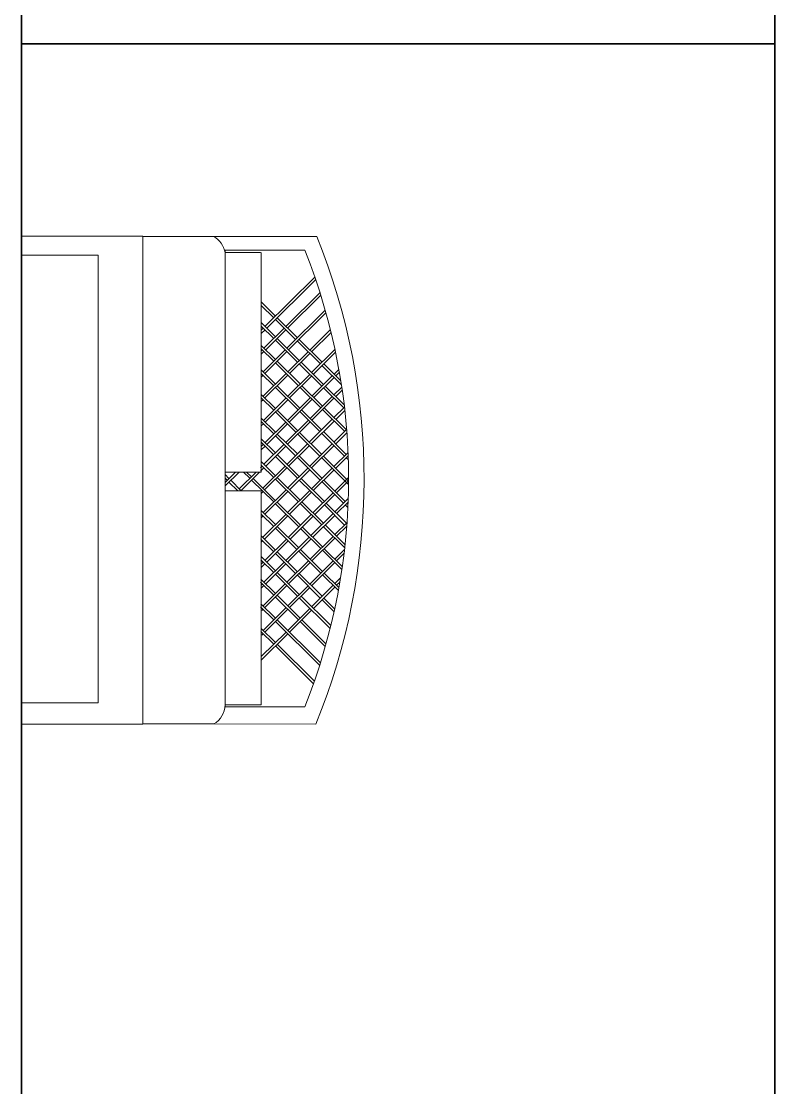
# Model space of a CAD drawing. Header units: inches. Extents: x 140.5 to 186.8, y 19 to 37.2.
# Drawn here: x 157.096 to 159.346, y 26.728 to 29.913 of the extents above; entities that cross this region are included whole.
import ezdxf

# ---------------------------------------------------------------- set-up
doc = ezdxf.new("R2010")
doc.units = ezdxf.units.IN
doc.header["$MEASUREMENT"] = 0
doc.layers.add('A-FURN', color=8, linetype='Continuous', lineweight=18)
doc.layers.add('A-WALL-FULL', color=7, linetype='Continuous', lineweight=35)

msp = doc.modelspace()

# ---------------------------------------------------------------- linework, layer by layer
at = {"layer": 'A-FURN'}
for p, q in [((157.096, 29.271), (157.4587, 29.271)), ((157.096, 29.271), (157.096, 29.2148)), ((157.4587, 29.271), (157.4587, 27.8138)), ((157.4587, 29.2707), (157.6708, 29.2707)), ((157.6708, 29.2707), (157.9781, 29.2707)), ((157.3258, 29.2148), (157.096, 29.2148)), ((157.3258, 29.2148), (157.3258, 27.8772)), ((157.7045, 29.2296), (157.9425, 29.2296)), ((157.7045, 28.5669), (157.7045, 29.2296)), ((157.8104, 29.2227), (157.7045, 29.2227)), ((157.8124, 29.2227), (157.8124, 28.5669)), ((157.9723, 29.1492), (157.8237, 29.0018)), ((157.9749, 29.1414), (157.8289, 28.9967)), ((157.9877, 29.1025), (157.8862, 29.0018)), ((157.9901, 29.0947), (157.8913, 28.9967)), ((157.8124, 29.075), (157.8549, 29.0328)), ((157.8124, 29.0647), (157.8498, 29.0277)), ((158.0035, 29.0501), (157.8892, 28.9368)), ((157.8549, 29.0225), (157.9153, 28.9627)), ((157.8601, 29.0277), (157.9205, 28.9678)), ((158.0057, 29.0421), (157.8944, 28.9317)), ((157.8124, 29.013), (157.8549, 28.9709)), ((157.8124, 29.0028), (157.8498, 28.9658)), ((157.8186, 28.9967), (157.8124, 28.9906)), ((157.8238, 28.9916), (157.8124, 28.9803)), ((157.881, 28.9967), (157.8206, 28.9369)), ((157.8861, 28.9916), (157.8258, 28.9318)), ((158.019, 28.9922), (157.9574, 28.9312)), ((157.8549, 28.9606), (157.921, 28.8951)), ((157.8601, 28.9657), (157.9261, 28.9002)), ((157.9204, 28.9576), (157.989, 28.8896)), ((157.9256, 28.9627), (157.9942, 28.8947)), ((158.021, 28.9839), (157.9626, 28.926)), ((157.8124, 28.945), (157.8549, 28.9028)), ((157.8124, 28.9348), (157.8498, 28.8977)), ((157.8155, 28.9318), (157.8124, 28.9287)), ((157.8207, 28.9266), (157.8124, 28.9185)), ((157.8841, 28.9317), (157.818, 28.8662)), ((157.8892, 28.9266), (157.8232, 28.8611)), ((157.9522, 28.926), (157.8919, 28.8662)), ((157.9574, 28.9209), (157.8971, 28.8611)), ((158.0326, 28.9328), (157.9629, 28.8637)), ((158.0344, 28.9245), (157.968, 28.8586)), ((157.8549, 28.8926), (157.9235, 28.8247)), ((157.8601, 28.8977), (157.9286, 28.8298)), ((157.9262, 28.8899), (157.9935, 28.8231)), ((157.9313, 28.895), (157.9987, 28.8282)), ((157.9993, 28.8897), (158.0502, 28.8392)), ((157.8124, 28.8718), (157.8549, 28.8296)), ((157.8124, 28.8615), (157.8498, 28.8245)), ((157.8128, 28.8611), (157.8124, 28.8607)), ((157.8867, 28.8611), (157.8182, 28.7931)), ((157.9577, 28.8586), (157.8917, 28.7931)), ((157.9941, 28.8845), (158.0521, 28.8269)), ((158.0443, 28.8736), (158.0299, 28.8593)), ((158.0459, 28.8649), (158.0351, 28.8541)), ((157.818, 28.856), (157.8124, 28.8504)), ((157.8919, 28.856), (157.8233, 28.788)), ((157.9629, 28.8535), (157.8968, 28.788)), ((158.0247, 28.8541), (157.9644, 28.7942)), ((158.0299, 28.849), (157.9697, 28.7891)), ((157.8124, 28.7989), (157.8549, 28.7567)), ((157.855, 28.8193), (157.9224, 28.7525)), ((157.8601, 28.8244), (157.9275, 28.7576)), ((157.9286, 28.8196), (157.9904, 28.7583)), ((157.9338, 28.8247), (157.9956, 28.7634)), ((157.9987, 28.818), (158.0589, 28.7582)), ((158.0039, 28.8231), (158.0603, 28.7671)), ((158.0531, 28.8204), (158.0298, 28.7973)), ((158.0544, 28.8115), (158.035, 28.7922)), ((157.8122, 28.7888), (157.8498, 28.7516)), ((157.813, 28.788), (157.8124, 28.7874)), ((157.8182, 28.7829), (157.8124, 28.7772)), ((157.8865, 28.788), (157.8192, 28.7212)), ((157.8917, 28.7829), (157.8243, 28.7161)), ((157.9593, 28.7891), (157.8908, 28.7211)), ((157.9645, 28.784), (157.896, 28.7159)), ((158.0247, 28.7922), (157.9586, 28.7267)), ((158.0298, 28.7871), (157.9637, 28.7216)), ((157.8549, 28.7464), (157.9167, 28.6852)), ((157.8601, 28.7516), (157.9218, 28.6903)), ((157.9276, 28.7473), (157.9878, 28.6876)), ((157.9327, 28.7524), (157.9929, 28.6927)), ((157.9956, 28.7532), (158.0617, 28.6876)), ((158.0007, 28.7583), (158.0668, 28.6927)), ((158.061, 28.7603), (158.0298, 28.7294)), ((158.0621, 28.7511), (158.035, 28.7242)), ((157.8124, 28.7279), (157.8551, 28.6856)), ((157.8124, 28.7177), (157.8499, 28.6805)), ((157.814, 28.7161), (157.8124, 28.7145)), ((157.8192, 28.711), (157.8126, 28.7045)), ((157.8857, 28.716), (157.8239, 28.6546)), ((157.8909, 28.7108), (157.8292, 28.6494)), ((157.9535, 28.7216), (157.8861, 28.6548)), ((157.9586, 28.7165), (157.8913, 28.6497)), ((158.0247, 28.7243), (157.9561, 28.6562)), ((158.0299, 28.7191), (157.9613, 28.6511)), ((157.8124, 28.666), (157.8549, 28.6239)), ((157.8552, 28.6752), (157.9152, 28.6157)), ((157.8604, 28.6804), (157.9204, 28.6208)), ((157.9219, 28.6801), (157.9879, 28.6145)), ((157.927, 28.6852), (157.9931, 28.6196)), ((157.9929, 28.6825), (158.0615, 28.6145)), ((157.998, 28.6875), (158.0665, 28.6196)), ((158.0676, 28.6936), (158.0298, 28.656)), ((158.0683, 28.6839), (158.035, 28.6509)), ((158.0669, 28.6825), (158.0687, 28.6807)), ((157.8187, 28.6495), (157.8124, 28.6432)), ((157.824, 28.6442), (157.8124, 28.6327)), ((157.8125, 28.6557), (157.8497, 28.6187)), ((157.8809, 28.6497), (157.8206, 28.5899)), ((157.8861, 28.6446), (157.8258, 28.5848)), ((157.951, 28.6512), (157.8892, 28.5898)), ((157.9562, 28.646), (157.8944, 28.5847)), ((158.0247, 28.651), (157.9573, 28.5842)), ((158.0299, 28.6458), (157.9625, 28.579)), ((157.8549, 28.6136), (157.9209, 28.5481)), ((157.86, 28.6188), (157.9261, 28.5532)), ((157.9204, 28.6105), (157.9889, 28.5426)), ((157.9256, 28.6157), (157.9941, 28.5477)), ((157.9931, 28.6094), (158.0734, 28.5298)), ((157.9983, 28.6144), (158.0734, 28.5399)), ((158.0717, 28.6247), (158.0298, 28.5831)), ((158.0721, 28.6149), (158.035, 28.578)), ((158.0666, 28.6094), (158.0727, 28.6034)), ((158.0717, 28.6145), (158.0722, 28.614)), ((157.8154, 28.5848), (157.8104, 28.5798)), ((157.8206, 28.5797), (157.8104, 28.5696)), ((157.8124, 28.598), (157.8549, 28.5559)), ((157.8124, 28.5878), (157.8498, 28.5507)), ((157.884, 28.5847), (157.8175, 28.5187)), ((157.8892, 28.5796), (157.8227, 28.5136)), ((157.9522, 28.579), (157.8919, 28.5192)), ((157.9574, 28.5739), (157.8971, 28.5141)), ((158.0247, 28.578), (157.9629, 28.5167)), ((158.0298, 28.5729), (157.968, 28.5116)), ((157.7356, 28.5669), (157.7044, 28.5359)), ((157.8124, 28.5669), (157.7045, 28.5669)), ((157.7045, 28.5111), (157.7045, 28.5669)), ((157.7045, 28.559), (157.7161, 28.5475)), ((157.7045, 28.5485), (157.7108, 28.5423)), ((157.7463, 28.5669), (157.7047, 28.5255)), ((157.7215, 28.5422), (157.7528, 28.5111)), ((157.7974, 28.5669), (157.747, 28.5169)), ((157.8077, 28.5669), (157.7512, 28.5108)), ((157.7595, 28.5669), (157.7785, 28.5481)), ((157.7688, 28.5669), (157.7831, 28.5527)), ((157.7836, 28.543), (157.8498, 28.4774)), ((157.7883, 28.5476), (157.8545, 28.4822)), ((157.8549, 28.5456), (157.9235, 28.4776)), ((157.8601, 28.5507), (157.9286, 28.4828)), ((157.9261, 28.5429), (157.996, 28.4736)), ((157.9313, 28.548), (158.0012, 28.4787)), ((157.9993, 28.5426), (158.0636, 28.4787)), ((158.0733, 28.5503), (158.0324, 28.5097)), ((158.0734, 28.5402), (158.0375, 28.5046)), ((157.7045, 27.8712), (157.7045, 28.5111)), ((157.7045, 28.5111), (157.8124, 28.5111)), ((157.7162, 28.537), (157.7423, 28.5111)), ((157.7417, 28.5116), (157.7414, 28.5113)), ((157.8128, 28.5141), (157.812, 28.5133)), ((157.8124, 28.5111), (157.8124, 27.8712)), ((157.818, 28.509), (157.8129, 28.504)), ((157.8867, 28.5141), (157.8182, 28.4462)), ((157.8919, 28.5089), (157.8234, 28.441)), ((157.9577, 28.5116), (157.8913, 28.4458)), ((157.9628, 28.5065), (157.8965, 28.4407)), ((157.9941, 28.5375), (158.0584, 28.4736)), ((157.8597, 28.477), (157.9297, 28.4079)), ((157.9338, 28.4777), (157.9982, 28.4138)), ((158.0272, 28.5046), (157.967, 28.4448)), ((158.0323, 28.4995), (157.9721, 28.4397)), ((158.0724, 28.4875), (158.0324, 28.4478)), ((158.0719, 28.4768), (158.0375, 28.4427)), ((157.8124, 28.4519), (157.855, 28.4097)), ((157.8549, 28.4723), (157.9248, 28.403)), ((157.9286, 28.4725), (157.993, 28.4087)), ((158.0272, 28.4426), (157.961, 28.377)), ((158.0011, 28.4685), (158.0615, 28.4086)), ((158.0063, 28.4737), (158.0667, 28.4137)), ((158.0635, 28.4686), (158.0713, 28.4609)), ((158.0687, 28.4737), (158.0716, 28.4708)), ((157.813, 28.441), (157.8122, 28.4401)), ((157.8124, 28.4415), (157.8498, 28.4045)), ((157.8182, 28.4358), (157.8131, 28.4308)), ((157.8865, 28.441), (157.8166, 28.3717)), ((157.8917, 28.4359), (157.8218, 28.3665)), ((157.9618, 28.4396), (157.8933, 28.3717)), ((157.9669, 28.4345), (157.8984, 28.3666)), ((158.0323, 28.4375), (157.9661, 28.3719)), ((158.0688, 28.4159), (158.0325, 28.3798)), ((157.8549, 28.3994), (157.9193, 28.3356)), ((157.8601, 28.4046), (157.9245, 28.3407)), ((157.93, 28.3979), (157.9904, 28.3381)), ((157.9349, 28.4028), (157.9953, 28.343)), ((157.9981, 28.4036), (158.0617, 28.3405)), ((158.0033, 28.4088), (158.0628, 28.3498)), ((158.0679, 28.4048), (158.0376, 28.3748)), ((158.0665, 28.4035), (158.0675, 28.4026)), ((157.8124, 28.3675), (157.8111, 28.3662)), ((157.8113, 28.3667), (157.8498, 28.3286)), ((157.8166, 28.3614), (157.8121, 28.3569)), ((157.8122, 28.3761), (157.8549, 28.3337)), ((157.8881, 28.3665), (157.8237, 28.3027)), ((157.8932, 28.3614), (157.8289, 28.2976)), ((157.9561, 28.3721), (157.8861, 28.3027)), ((157.9612, 28.367), (157.8913, 28.2976)), ((158.0272, 28.3747), (157.9587, 28.3067)), ((158.0324, 28.3696), (157.9638, 28.3016)), ((157.8549, 28.3234), (157.9153, 28.2636)), ((157.8601, 28.3286), (157.9204, 28.2687)), ((157.9244, 28.3305), (157.9905, 28.265)), ((157.9296, 28.3356), (157.9956, 28.2701)), ((157.9955, 28.333), (158.0532, 28.2757)), ((158.0005, 28.3379), (158.0545, 28.2845)), ((158.0612, 28.3352), (158.0323, 28.3065)), ((158.0596, 28.3234), (158.0374, 28.3014)), ((157.8112, 28.3049), (157.8498, 28.2666)), ((157.8121, 28.3143), (157.8549, 28.2718)), ((157.8186, 28.2976), (157.8127, 28.2918)), ((157.8237, 28.2925), (157.8136, 28.2824)), ((157.881, 28.2976), (157.8207, 28.2378)), ((157.8861, 28.2925), (157.8258, 28.2327)), ((157.9536, 28.3016), (157.8892, 28.2378)), ((157.9587, 28.2965), (157.8944, 28.2327)), ((158.0272, 28.3015), (157.9573, 28.2321)), ((158.0324, 28.2964), (157.9625, 28.227)), ((157.8549, 28.2615), (157.921, 28.196)), ((157.8601, 28.2667), (157.9262, 28.2012)), ((157.9204, 28.2585), (157.9889, 28.1905)), ((157.9255, 28.2636), (157.9941, 28.1956)), ((157.9956, 28.2599), (158.0428, 28.2132)), ((158.0007, 28.265), (158.0443, 28.2218)), ((157.8106, 28.2375), (157.8498, 28.1986)), ((157.8116, 28.2468), (157.8549, 28.2038)), ((157.8155, 28.2326), (157.8128, 28.23)), ((157.8206, 28.2275), (157.8137, 28.2206)), ((157.884, 28.2326), (157.818, 28.1671)), ((157.8892, 28.2275), (157.8231, 28.162)), ((157.9522, 28.227), (157.8919, 28.1671)), ((157.9573, 28.2219), (157.897, 28.162)), ((158.0273, 28.2285), (157.963, 28.1647)), ((158.0324, 28.2234), (157.9681, 28.1596)), ((158.0494, 28.2504), (158.0324, 28.2336)), ((158.0472, 28.238), (158.0375, 28.2285)), ((157.8549, 28.1935), (157.9234, 28.1255)), ((157.8601, 28.1987), (157.9286, 28.1307)), ((157.9261, 28.1909), (158.018, 28.0997)), ((157.9313, 28.1961), (158.0202, 28.108)), ((157.9993, 28.1905), (158.0317, 28.1583)), ((157.8105, 28.1643), (157.8498, 28.1254)), ((157.8114, 28.1736), (157.8549, 28.1305)), ((157.818, 28.1569), (157.8142, 28.1532)), ((157.8867, 28.162), (157.8182, 28.094)), ((157.8918, 28.1569), (157.8233, 28.0889)), ((157.9577, 28.1595), (157.8917, 28.094)), ((157.9941, 28.1854), (158.0298, 28.15)), ((157.8601, 28.1254), (157.9892, 27.9973)), ((157.9629, 28.1544), (157.8968, 28.0889)), ((157.9338, 28.1255), (158.0058, 28.0541)), ((157.8124, 28.0997), (157.8549, 28.0576)), ((157.8549, 28.1203), (157.9867, 27.9895)), ((157.9286, 28.1204), (158.0037, 28.0459)), ((157.8115, 28.0904), (157.8498, 28.0524)), ((157.8865, 28.0889), (157.8124, 28.0154)), ((157.8917, 28.0838), (157.8134, 28.0061)), ((157.8182, 28.0838), (157.8144, 28.08)), ((157.8549, 28.0473), (157.9686, 27.9346)), ((157.8601, 28.0525), (157.9715, 27.9421)), ((157.3258, 27.8772), (157.0978, 27.8772)), ((157.0978, 27.8772), (157.0978, 27.8138)), ((157.8124, 27.8712), (157.7045, 27.8712)), ((157.9425, 27.8658), (157.7042, 27.8658)), ((157.0978, 27.8138), (157.4587, 27.8138)), ((157.4588, 27.8143), (157.6709, 27.8143)), ((157.6709, 27.8143), (157.9746, 27.8142))]:
    msp.add_line(p, q, dxfattribs=at)
for centre, radius, start, end in [((157.6332, 29.2084), 0.0727, 11.2921, 58.8954), ((156.1914, 28.5455), 1.9283, 337.7056, 22.0937), ((156.2326, 28.5477), 1.8409, 338.2588, 21.7425), ((157.6375, 27.8724), 0.067, 299.893, 358.9578)]:
    msp.add_arc(centre, radius, start, end, dxfattribs=at)
at = {"layer": 'A-WALL-FULL'}
for p, q in [((157.096, 33.5673), (157.096, 21.5963)), ((159.346, 23.9355), (159.346, 29.9806)), ((157.096, 29.8455), (159.346, 29.8455))]:
    msp.add_line(p, q, dxfattribs=at)

doc.saveas('drawing.dxf')
